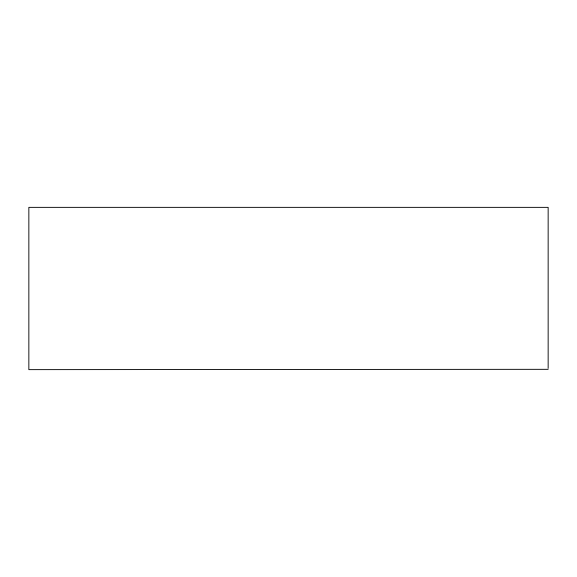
<?xml version="1.0" encoding="UTF-8"?>
<svg xmlns="http://www.w3.org/2000/svg" width="577" height="577" viewBox="0 0 577 577"><rect width="100%" height="100%" fill="white"/><g stroke="black" fill="none" stroke-linecap="round" stroke-linejoin="round"><path stroke-width="0.87" d="M548.15 368.364L548.15 207.359L28.85 207.359L28.85 369.641L548.15 369.323"/></g></svg>
